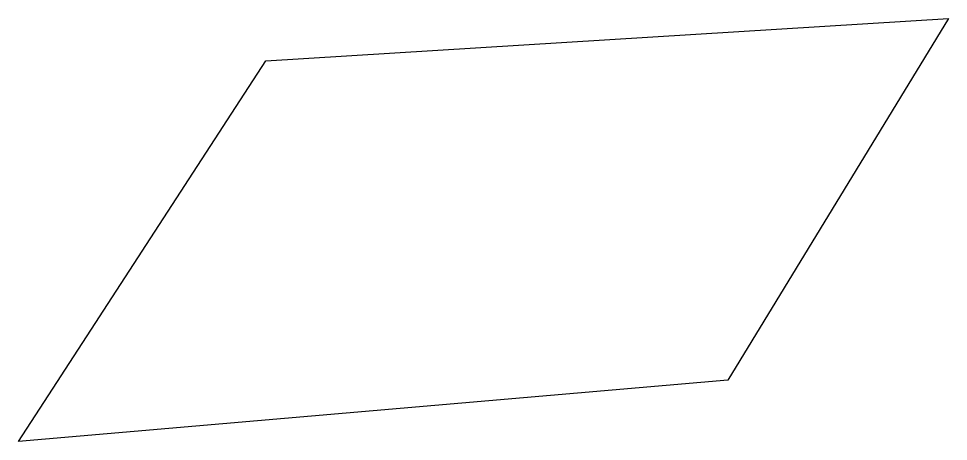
# Model space of a CAD drawing. Header units: millimetres. Extents: x 910 to 1857, y 693 to 1124.
import ezdxf

# ---------------------------------------------------------------- set-up
doc = ezdxf.new("R2010")
doc.units = ezdxf.units.MM
doc.layers.add('Fuad H56', color=20, linetype='Continuous')

msp = doc.modelspace()

# ---------------------------------------------------------------- linework, layer by layer
at = {"layer": 'Fuad H56'}
msp.add_3dface([(1162.19, 1081.57), (1856.97, 1124.49), (1632.53, 755.81), (910.43, 693.38)], dxfattribs=at)

doc.saveas('drawing.dxf')
